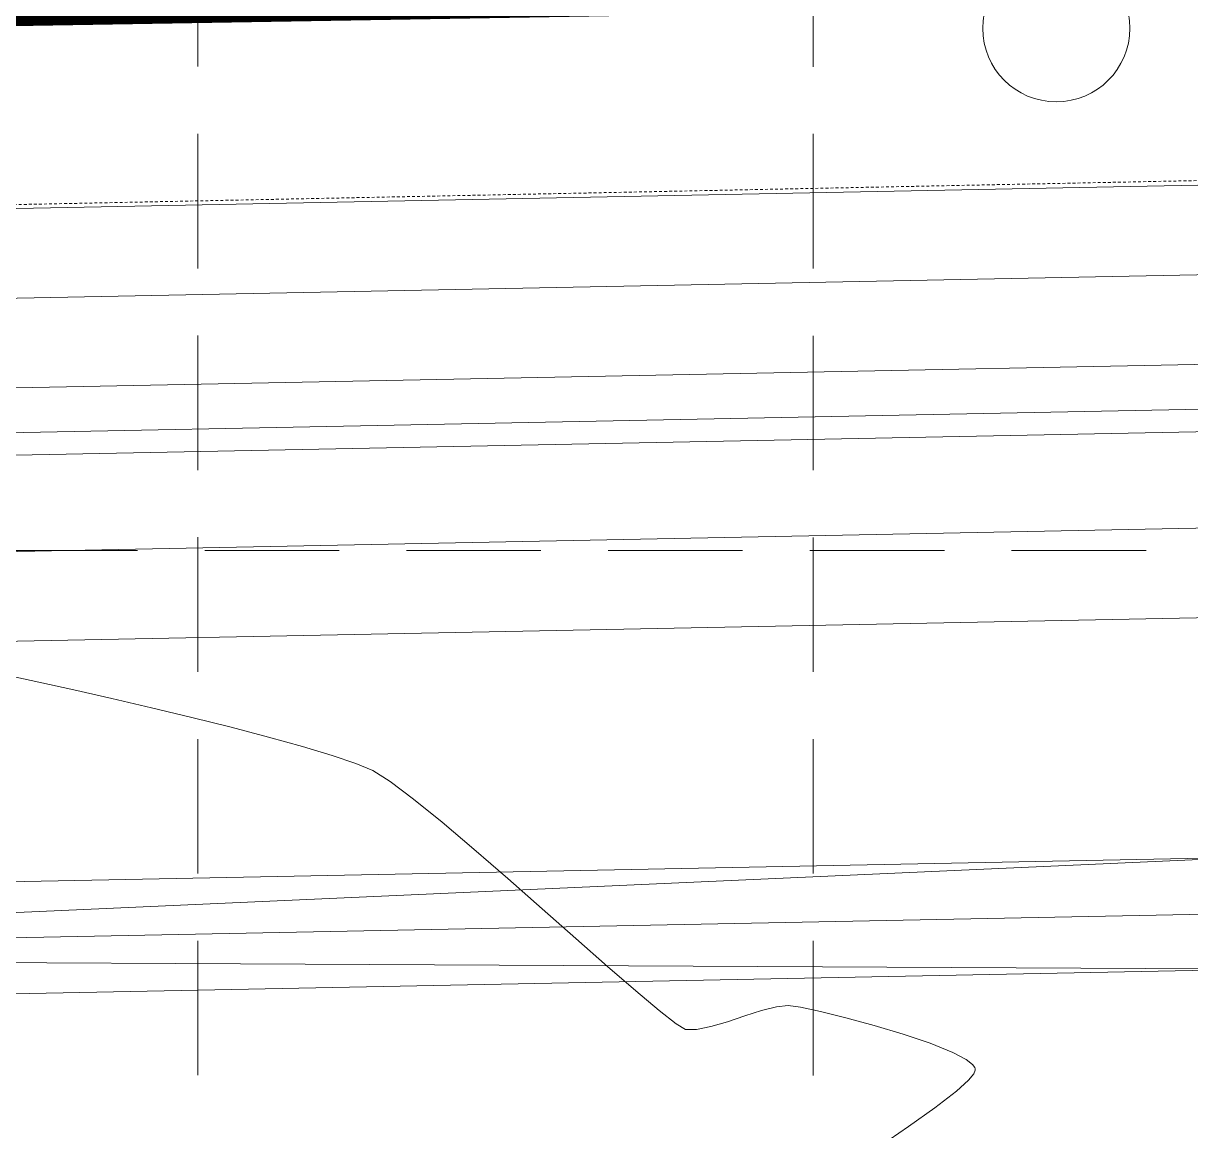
# Model space of a CAD drawing. Extents: x 2140663 to 2528301, y 336313 to 7007653.
# Drawn here: x 2527742.9 to 2527794.9, y 7007406.5 to 7007455.9 of the extents above; entities that cross this region are included whole.
import ezdxf

# ---------------------------------------------------------------- set-up
doc = ezdxf.new("R2010")
doc.units = 0
doc.header["$MEASUREMENT"] = 0
doc.linetypes.add('HIDDEN', pattern=[0.375, 0.25, -0.125])
doc.linetypes.add('xdrc002pt$0$HIDDEN2', pattern=[0.1875, 0.125, -0.0625])
for name, color, linetype in [('1 EXISTING CONTOURS', 43, 'Continuous'), ('1 SILT FENCE', 200, 'Continuous'), ('GRID', 254, 'HIDDEN'), ('xdrc002GR$0$C-DETN-PONDSRF-FLT', 7, 'Continuous'), ('xdrc002GR$0$c-pond-cont-n', 5, 'Continuous'), ('xdrc002pt$0$V-ESMT-STRM-N', 2, 'xdrc002pt$0$HIDDEN2')]:
    doc.layers.add(name, color=color, linetype=linetype)
doc.layers.add('xdrc002bs$0$v-watr-exst', color=6, linetype='Continuous', lineweight=0)

# ---------------------------------------------------------------- blocks, each defined once
blk = doc.blocks.new('xdrc002bs$0$FH2')
at = {"linetype": 'Continuous'}
for p, q in [((-2.32072445563972, 2.32072445563972), (-4.641448911745101, 4.64144891127944)), ((2.32072445563972, 2.32072445563972), (4.641448911745101, 4.64144891127944))]:
    blk.add_line(p, q, dxfattribs=at)
blk.add_circle((0, 0), 3.282, dxfattribs=at)

msp = doc.modelspace()

# ---------------------------------------------------------------- linework, layer by layer
at = {"layer": '1 EXISTING CONTOURS', "color": 43, "lineweight": 0, "extrusion": (-0.2108334768855252, -0.9775219920924341, 0), "elevation": -7382846.470814098}
msp.add_lwpolyline([(993524.8176772858, 603), (993523.4151087976, 603)], dxfattribs=at)
at = {"layer": '1 EXISTING CONTOURS', "color": 43, "lineweight": 0, "extrusion": (-0.216309060833442, -0.9763249408887159, 0), "elevation": -7388299.094495282}
msp.add_lwpolyline([(952130.8257177814, 603.0000000000007), (952129.2271709496, 603.0000000000007)], dxfattribs=at)
at = {"layer": '1 EXISTING CONTOURS', "color": 43, "lineweight": 0, "extrusion": (-0.2216807771448028, -0.9751192916994703, 0), "elevation": -7393428.926477052}
msp.add_lwpolyline([(911443.0840582771, 603.0000000000003), (911441.3465134259, 603.0000000000003)], dxfattribs=at)
at = {"layer": '1 EXISTING CONTOURS', "color": 43, "lineweight": 0, "elevation": 603}
for points in [[(2527748.576616209, 7007425.352910613), (2527746.804737583, 7007425.766819376)], [(2527752.128879882, 7007424.481594268), (2527750.370012722, 7007424.920945026)], [(2527761.536942521, 7007420.243297153), (2527760.270841326, 7007421.270977219)], [(2527762.955751827, 7007419.042576999), (2527761.536942521, 7007420.243297153)], [(2527766.004635956, 7007416.381662811), (2527764.46555454, 7007417.733728354)], [(2527771.219454569, 7007411.839463603), (2527770.18040538, 7007412.715280768)], [(2527775.041217051, 7007411.600669009), (2527774.267239216, 7007411.344706383)], [(2527775.790932715, 7007411.841089384), (2527775.041217051, 7007411.600669009)], [(2527780.815966881, 7007411.181536437), (2527779.550338326, 7007411.525122722)], [(2527772.397953793, 7007410.996764123), (2527771.979208941, 7007411.244987522)], [(2527772.885785476, 7007410.991434027), (2527772.397953793, 7007410.996764123)], [(2527784.916399115, 7007409.658768511), (2527784.319895999, 7007409.972742544)], [(2527785.203632539, 7007409.439145231), (2527784.916399115, 7007409.658768511)], [(2527785.327580444, 7007409.238390836), (2527785.305852828, 7007409.30291926)], [(2527785.029422255, 7007408.736206574), (2527785.264643069, 7007409.025740474)], [(2527785.327196715, 7007409.176688038), (2527785.327580444, 7007409.238390836)]]:
    msp.add_lwpolyline(points, dxfattribs=at)
at = {"layer": '1 EXISTING CONTOURS', "color": 43, "lineweight": 0, "extrusion": (-0.234167580703597, -0.9721962477542404, 0), "elevation": -7404509.403330812}
msp.add_lwpolyline([(816557.6842859695, 603), (816555.8396002722, 603)], dxfattribs=at)
at = {"layer": '1 EXISTING CONTOURS', "color": 43, "lineweight": 0, "extrusion": (-0.2528877693118366, -0.9674956207303903, 0), "elevation": -7418890.09578706}
msp.add_lwpolyline([(673498.8935508239, 603.0000000000003), (673497.1692116803, 603.0000000000003)], dxfattribs=at)
at = {"layer": '1 EXISTING CONTOURS', "color": 43, "lineweight": 0, "extrusion": (-0.2673034182459052, -0.9636124130551946, 0), "elevation": -7428118.024281881}
msp.add_lwpolyline([(562668.1147595132, 603.0000000000007), (562666.5356321356, 603.0000000000007)], dxfattribs=at)
at = {"layer": '1 EXISTING CONTOURS', "color": 43, "lineweight": 0, "extrusion": (0.2885315375318435, 0.9574703921529429, 0), "elevation": 7438737.773349813}
msp.add_lwpolyline([(-398389.5417740697, 603), (-398388.1641902935, 603)], dxfattribs=at)
at = {"layer": '1 EXISTING CONTOURS', "color": 43, "lineweight": 0, "extrusion": (-0.3232469622219025, -0.9463146418682911, 0), "elevation": -7448316.854897756}
msp.add_lwpolyline([(126925.9670982342, 603), (126924.8466702858, 603)], dxfattribs=at)
at = {"layer": '1 EXISTING CONTOURS', "color": 43, "lineweight": 0, "extrusion": (-0.3904704142172343, -0.9206154765269926, 0), "elevation": -7438156.53438002}
msp.add_lwpolyline([(-409097.6406248487, 603.0000000000007), (-409098.4504220453, 603.0000000000007)], dxfattribs=at)
at = {"layer": '1 EXISTING CONTOURS', "color": 43, "lineweight": 0, "extrusion": (-0.5316879104826916, -0.846940355542555, 0), "elevation": -7278847.548970849}
msp.add_lwpolyline([(-1584900.301523042, 603), (-1584901.217220185, 603)], dxfattribs=at)
at = {"layer": '1 EXISTING CONTOURS', "color": 43, "lineweight": 0, "extrusion": (0.6004717247293808, 0.7996459890479805, 0), "elevation": 7121304.882440936}
msp.add_lwpolyline([(2186444.974635938, 603.0000000000007), (2186446.289815901, 603.0000000000007)], dxfattribs=at)
at = {"layer": '1 EXISTING CONTOURS', "color": 43, "lineweight": 0, "extrusion": (0.6550314081689558, 0.7556016505488823, 0), "elevation": 6950581.523082295}
msp.add_lwpolyline([(2680095.703380371, 603.0000000000003), (2680097.701526766, 603.0000000000003)], dxfattribs=at)
at = {"layer": '1 EXISTING CONTOURS', "color": 43, "lineweight": 0, "extrusion": (-0.6618951292691162, -0.7495964499981441, 0), "elevation": -6925850.449753881}
msp.add_lwpolyline([(-2743368.33834009, 603.0000000000007), (-2743370.348282125, 603.0000000000007)], dxfattribs=at)
at = {"layer": '1 EXISTING CONTOURS', "color": 43, "lineweight": 0, "extrusion": (-0.6608581979028849, -0.7505107875737373, 0), "elevation": -6929636.471224062}
msp.add_lwpolyline([(-2733789.015014763, 603), (-2733790.897059276, 603)], dxfattribs=at)
at = {"layer": '1 EXISTING CONTOURS', "color": 43, "lineweight": 0, "extrusion": (-0.6560164258043544, -0.7547466124964589, 0), "elevation": -6947079.768227137}
msp.add_lwpolyline([(-2689151.862783952, 603), (-2689153.527752406, 603)], dxfattribs=at)
at = {"layer": '1 EXISTING CONTOURS', "color": 43, "lineweight": 0, "extrusion": (0.2523065344539445, -0.9676473596676842, 0), "elevation": -6142929.216447396}
msp.add_lwpolyline([(4214012.054931052, 603.0000000000007), (4214011.36704473, 603.0000000000007)], dxfattribs=at)
at = {"layer": '1 EXISTING CONTOURS', "color": 43, "lineweight": 0, "extrusion": (0.1055476015260852, -0.9944142516135269, 0), "elevation": -6701469.632108984}
msp.add_lwpolyline([(3253272.98900719, 603.0000000000007), (3253272.464351607, 603.0000000000007)], dxfattribs=at)
at = {"layer": '1 EXISTING CONTOURS', "color": 43, "lineweight": 0, "extrusion": (-0.1429201651676125, -0.989734220075502, 0), "elevation": -7296745.823116567}
msp.add_lwpolyline([(1500327.436133773, 603), (1500326.885686445, 603)], dxfattribs=at)
at = {"layer": '1 EXISTING CONTOURS', "color": 43, "lineweight": 0, "extrusion": (-0.2069122427029522, -0.9783595064288151, 0), "elevation": -7378796.253559943}
msp.add_lwpolyline([(1023156.75242424, 603), (1023155.839173367, 603)], dxfattribs=at)
at = {"layer": '1 EXISTING CONTOURS', "color": 43, "lineweight": 0, "extrusion": (-0.6162347813659057, -0.7875625017958349, 0), "elevation": -7076475.344165323}
msp.add_lwpolyline([(-2327432.112580671, 603), (-2327433.077271563, 603)], dxfattribs=at)
at = {"layer": '1 EXISTING CONTOURS', "color": 43, "lineweight": 0, "extrusion": (0.2857515707853013, -0.9583037304496593, 0), "elevation": -5992912.964973124}
msp.add_lwpolyline([(4424754.308918583, 603.0000000000003), (4424753.538371761, 603.0000000000003)], dxfattribs=at)
at = {"layer": '1 EXISTING CONTOURS', "color": 43, "lineweight": 0, "extrusion": (-0.2375546702055615, -0.9713741702678361, 0), "elevation": -7407304.393374343}
msp.add_lwpolyline([(790776.4294847157, 603), (790775.2623083161, 603)], dxfattribs=at)
at = {"layer": '1 EXISTING CONTOURS', "color": 43, "lineweight": 0, "extrusion": (0.2026720361672263, -0.9792466725783808, 0), "elevation": -6349675.019020498}
msp.add_lwpolyline([(3895520.09799762, 603), (3895519.441333816, 603)], dxfattribs=at)
at = {"layer": '1 EXISTING CONTOURS', "color": 43, "lineweight": 0, "extrusion": (-0.2881611747372806, -0.9575819220171351, 0), "elevation": -7438578.556987407}
msp.add_lwpolyline([(401294.7204336324, 603.0000000000007), (401293.3742529126, 603.0000000000007)], dxfattribs=at)
at = {"layer": '1 EXISTING CONTOURS', "color": 43, "lineweight": 0, "extrusion": (-0.3225097605029514, -0.9465661384078394, 0), "elevation": -7448212.176455522}
msp.add_lwpolyline([(132755.8411998912, 603), (132754.5691130799, 603)], dxfattribs=at)
at = {"layer": '1 EXISTING CONTOURS', "color": 43, "lineweight": 0, "extrusion": (-0.3763807930131969, -0.9264650552777245, 0), "elevation": -7443529.934639382}
msp.add_lwpolyline([(-295550.6828468111, 603.0000000000007), (-295551.7738070055, 603.0000000000007)], dxfattribs=at)
at = {"layer": '1 EXISTING CONTOURS', "color": 43, "lineweight": 0, "extrusion": (0.7998567728986063, 0.6001909219975151, 0), "elevation": 6227649.647653036}
msp.add_lwpolyline([(4087769.998081093, 603), (4087770.168394048, 603)], dxfattribs=at)
at = {"layer": '1 EXISTING CONTOURS', "color": 43, "lineweight": 0, "extrusion": (0.9238165156231805, -0.3828355331756003, 0), "elevation": -347475.3951226892}
msp.add_lwpolyline([(7441286.209249047, 603.0000000000007), (7441286.372644656, 603.0000000000007)], dxfattribs=at)
at = {"layer": '1 EXISTING CONTOURS', "color": 43, "lineweight": 0, "extrusion": (0.6086463648162126, -0.7934416188958138, 0), "elevation": -4021442.504948235}
msp.add_lwpolyline([(6270681.760164667, 603), (6270682.973946265, 603)], dxfattribs=at)
at = {"layer": '1 EXISTING CONTOURS', "color": 43, "lineweight": 0, "extrusion": (0.6696662359077531, -0.742662192712906, 0), "elevation": -3511365.251429577}
msp.add_lwpolyline([(6569914.676112381, 603), (6569915.40450015, 603)], dxfattribs=at)
at = {"layer": '1 EXISTING CONTOURS', "color": 43, "lineweight": 0, "extrusion": (0.5787341815492627, -0.8155162457649173, 0), "elevation": -4251739.935115149}
msp.add_lwpolyline([(6116873.333546057, 603), (6116874.780638656, 603)], dxfattribs=at)
at = {"layer": '1 EXISTING CONTOURS', "color": 43, "lineweight": 0, "extrusion": (0.5676948737888663, -0.8232390480740349, 0), "elevation": -4333761.718804904}
msp.add_lwpolyline([(6059036.413190598, 603), (6059037.978022667, 603)], dxfattribs=at)
at = {"layer": '1 SILT FENCE', "color": 200, "linetype": 'Continuous', "lineweight": 0, "const_width": 10}
msp.add_lwpolyline([(2527691.8070874, 7007459.910734712), (2528105.114774872, 7007466.851410929)], dxfattribs=at)
at = {"layer": 'GRID', "color": 253, "linetype": 'HIDDEN', "lineweight": 0, "ltscale": 24}
for p, q in [((2527750.639346582, 7006031.955809309), (2527750.639346582, 7007624.562990395)), ((2527778.09681865, 7006031.951492419), (2527778.09681865, 7007624.562990395)), ((2527228.947377252, 7007432.360685904), (2528272.331315909, 7007432.360685904))]:
    msp.add_line(p, q, dxfattribs=at)
at = {"layer": 'xdrc002GR$0$C-DETN-PONDSRF-FLT', "lineweight": 0}
for points in [[(2528069.719467446, 7007444.094669045, 599.5), (2527431.032377092, 7007431.464485042, 599.5)], [(2527431.052148456, 7007430.464680514, 599.5), (2528069.73923881, 7007443.094864517, 599.5)], [(2527878.404955037, 7007439.311185082, 593.5), (2527878.591249084, 7007429.890609457, 593.5476332221929), (2527878.484244171, 7007428.209369188, 593.5576332221929), (2527878.123678047, 7007426.671007462, 593.5676332221929), (2527877.512899943, 7007425.213778982, 593.5776332221928), (2527876.668836682, 7007423.878068708, 593.5876332221928), (2527875.614880238, 7007422.700893888, 593.5976332221928), (2527874.380239477, 7007421.714878209, 593.6076332221928), (2527872.999130661, 7007420.947347648, 593.6176332221928), (2527871.509829195, 7007420.41957319, 593.6276332221928), (2527869.894289348, 7007420.135760265, 593.6376332221929), (2527869.238751064, 7007420.099556943, 593.6418810018062), (2527472.917048349, 7007412.262204312, 595.6235770678022), (2527470.618590069, 7007412.024376136, 595.6335770678022), (2527468.290628687, 7007411.380663644, 595.6435770678022), (2527466.101714739, 7007410.359671135, 595.6535770678022), (2527464.112510775, 7007408.989693924, 595.6635770678022), (2527462.37814467, 7007407.308698925, 595.6735770678023), (2527460.946681844, 7007405.363272456, 595.6835770678023), (2527459.857793196, 7007403.207329165, 595.6935770678023), (2527459.141655678, 7007400.900617861, 595.7035770678023), (2527458.826183722, 7007398.56675085, 595.7135770678022), (2527458.809899167, 7007397.52465827, 595.7178248474175), (2527458.990332815, 7007388.400433063, 595.7632336312455)], [(2527880.904466356, 7007439.360613493, 593), (2527881.092821113, 7007429.835831252, 593.0476332221929), (2527880.965932309, 7007427.84217919, 593.0576332221929), (2527880.510062607, 7007425.897203066, 593.0676332221929), (2527879.737845768, 7007424.054805046, 593.0776332221928), (2527878.670682653, 7007422.366044496, 593.0876332221928), (2527877.338148126, 7007420.877722943, 593.0976332221928), (2527875.777171432, 7007419.631087042, 593.1076332221928), (2527874.031012755, 7007418.660685483, 593.1176332221928), (2527872.148064329, 7007417.993411525, 593.1276332221928), (2527870.180509315, 7007417.64775769, 593.1376332221929), (2527869.33242315, 7007417.600920553, 593.1418810018062), (2527473.070683376, 7007409.764753703, 595.1235770678022), (2527471.083606528, 7007409.559145072, 595.1335770678022), (2527469.15817382, 7007409.026737147, 595.1435770678022), (2527467.347745804, 7007408.182284836, 595.1535770678022), (2527465.702495842, 7007407.049190897, 595.1635770678022), (2527464.26801963, 7007405.658857374, 595.1735770678023), (2527463.084071577, 7007404.049815324, 595.1835770678023), (2527462.183463072, 7007402.266656994, 595.1935770678023), (2527461.591153162, 7007400.358800007, 595.2035770678023), (2527461.323556848, 7007398.37911783, 595.2135770678022), (2527461.310285414, 7007397.529843004, 595.2178248474175), (2527461.489844134, 7007388.449861472, 595.2632336312455)], [(2527869.426095236, 7007415.102284163, 593.6418810018062), (2527473.224318404, 7007407.267303094, 595.6235770678022), (2527471.548622988, 7007407.093914007, 595.6335770678022), (2527470.025718953, 7007406.67281065, 595.6435770678022), (2527468.59377687, 7007406.004898537, 595.6535770678022), (2527467.292480909, 7007405.108687871, 595.6635770678022), (2527466.157894589, 7007404.009015822, 595.6735770678023), (2527465.221461311, 7007402.736358193, 595.6835770678023), (2527464.509132949, 7007401.325984823, 595.6935770678023), (2527464.040650645, 7007399.816982153, 595.7035770678023), (2527463.820929974, 7007398.19148481, 595.7135770678022), (2527463.810671662, 7007397.535027739, 595.7178248474175), (2527463.989355452, 7007388.499289882, 595.7632336312455)]]:
    msp.add_polyline3d(points, dxfattribs=at)
at = {"layer": 'xdrc002GR$0$c-pond-cont-n', "lineweight": 0}
for points, elevation in [([(2527901.433511238, 7007450.768730691), (2527552.797122758, 7007443.874365981)], 602), ([(2527888.425200401, 7007446.510706311), (2527538.074861302, 7007439.582447833)], 601), ([(2527873.252789224, 7007442.20988635), (2527524.616400743, 7007435.31552164)], 600)]:
    msp.add_lwpolyline(points, dxfattribs=dict(at, elevation=elevation))
for points, elevation in [([(2527967.950204018, 7007436.781122245), (2527897.98615808, 7007435.397567143, -0.4142135623912387), (2527895.947006296, 7007437.357633469), (2527895.91141784, 7007439.157281618, 0.414213562626211), (2527895.809460251, 7007439.255284934), (2527865.51538736, 7007438.656212674, 0.414213562680143), (2527865.417384044, 7007438.554255085), (2527865.452972501, 7007436.754606935, -0.4142135623912387), (2527863.492906175, 7007434.715455151), (2527601.453123767, 7007429.533558177)], 596), ([(2527987.581828185, 7007433.168560085), (2527898.065244103, 7007431.398349043, -0.4142135623912387), (2527891.947788751, 7007437.278548021), (2527891.914177431, 7007438.978215717, 0.414213562626211), (2527891.812219842, 7007439.076219033), (2527869.516582042, 7007438.635317667, 0.414213562680143), (2527869.418578726, 7007438.533360078), (2527869.452190045, 7007436.833692382, -0.4142135623912387), (2527863.571991067, 7007430.71623703), (2527638.121044593, 7007426.257892703)], 595), ([(2527872.356839479, 7007407.968501285), (2527800.818410437, 7007406.906504329, -0.4227359222708438), (2527797.774180939, 7007409.948668005), (2527797.798545845, 7007411.668606308, 0.4168393935708491), (2527795.809163217, 7007413.69690864), (2527697.742169249, 7007414.207683901), (2527795.669471269, 7007418.595921431, 0.4069075487873042), (2527797.57954782, 7007420.633459138), (2527797.54443296, 7007422.409158304, -0.4142135623912387), (2527800.484532449, 7007425.46788598), (2527811.209825785, 7007425.679981124)], 594)]:
    msp.add_lwpolyline(points, format="xyb", dxfattribs=dict(at, elevation=elevation))
at = {"layer": 'xdrc002pt$0$V-ESMT-STRM-N', "color": 7, "lineweight": 0}
msp.add_line((2528101.806410341, 7007455.094461684), (2527397.991979818, 7007440.805012335), dxfattribs=at)

# ---------------------------------------------------------------- block references
at = {"layer": 'xdrc002bs$0$v-watr-exst', "color": 7, "lineweight": 0}
msp.add_blockref('xdrc002bs$0$FH2', (2527788.941296917, 7007455.667335362), dxfattribs=at)

doc.saveas('drawing.dxf')
